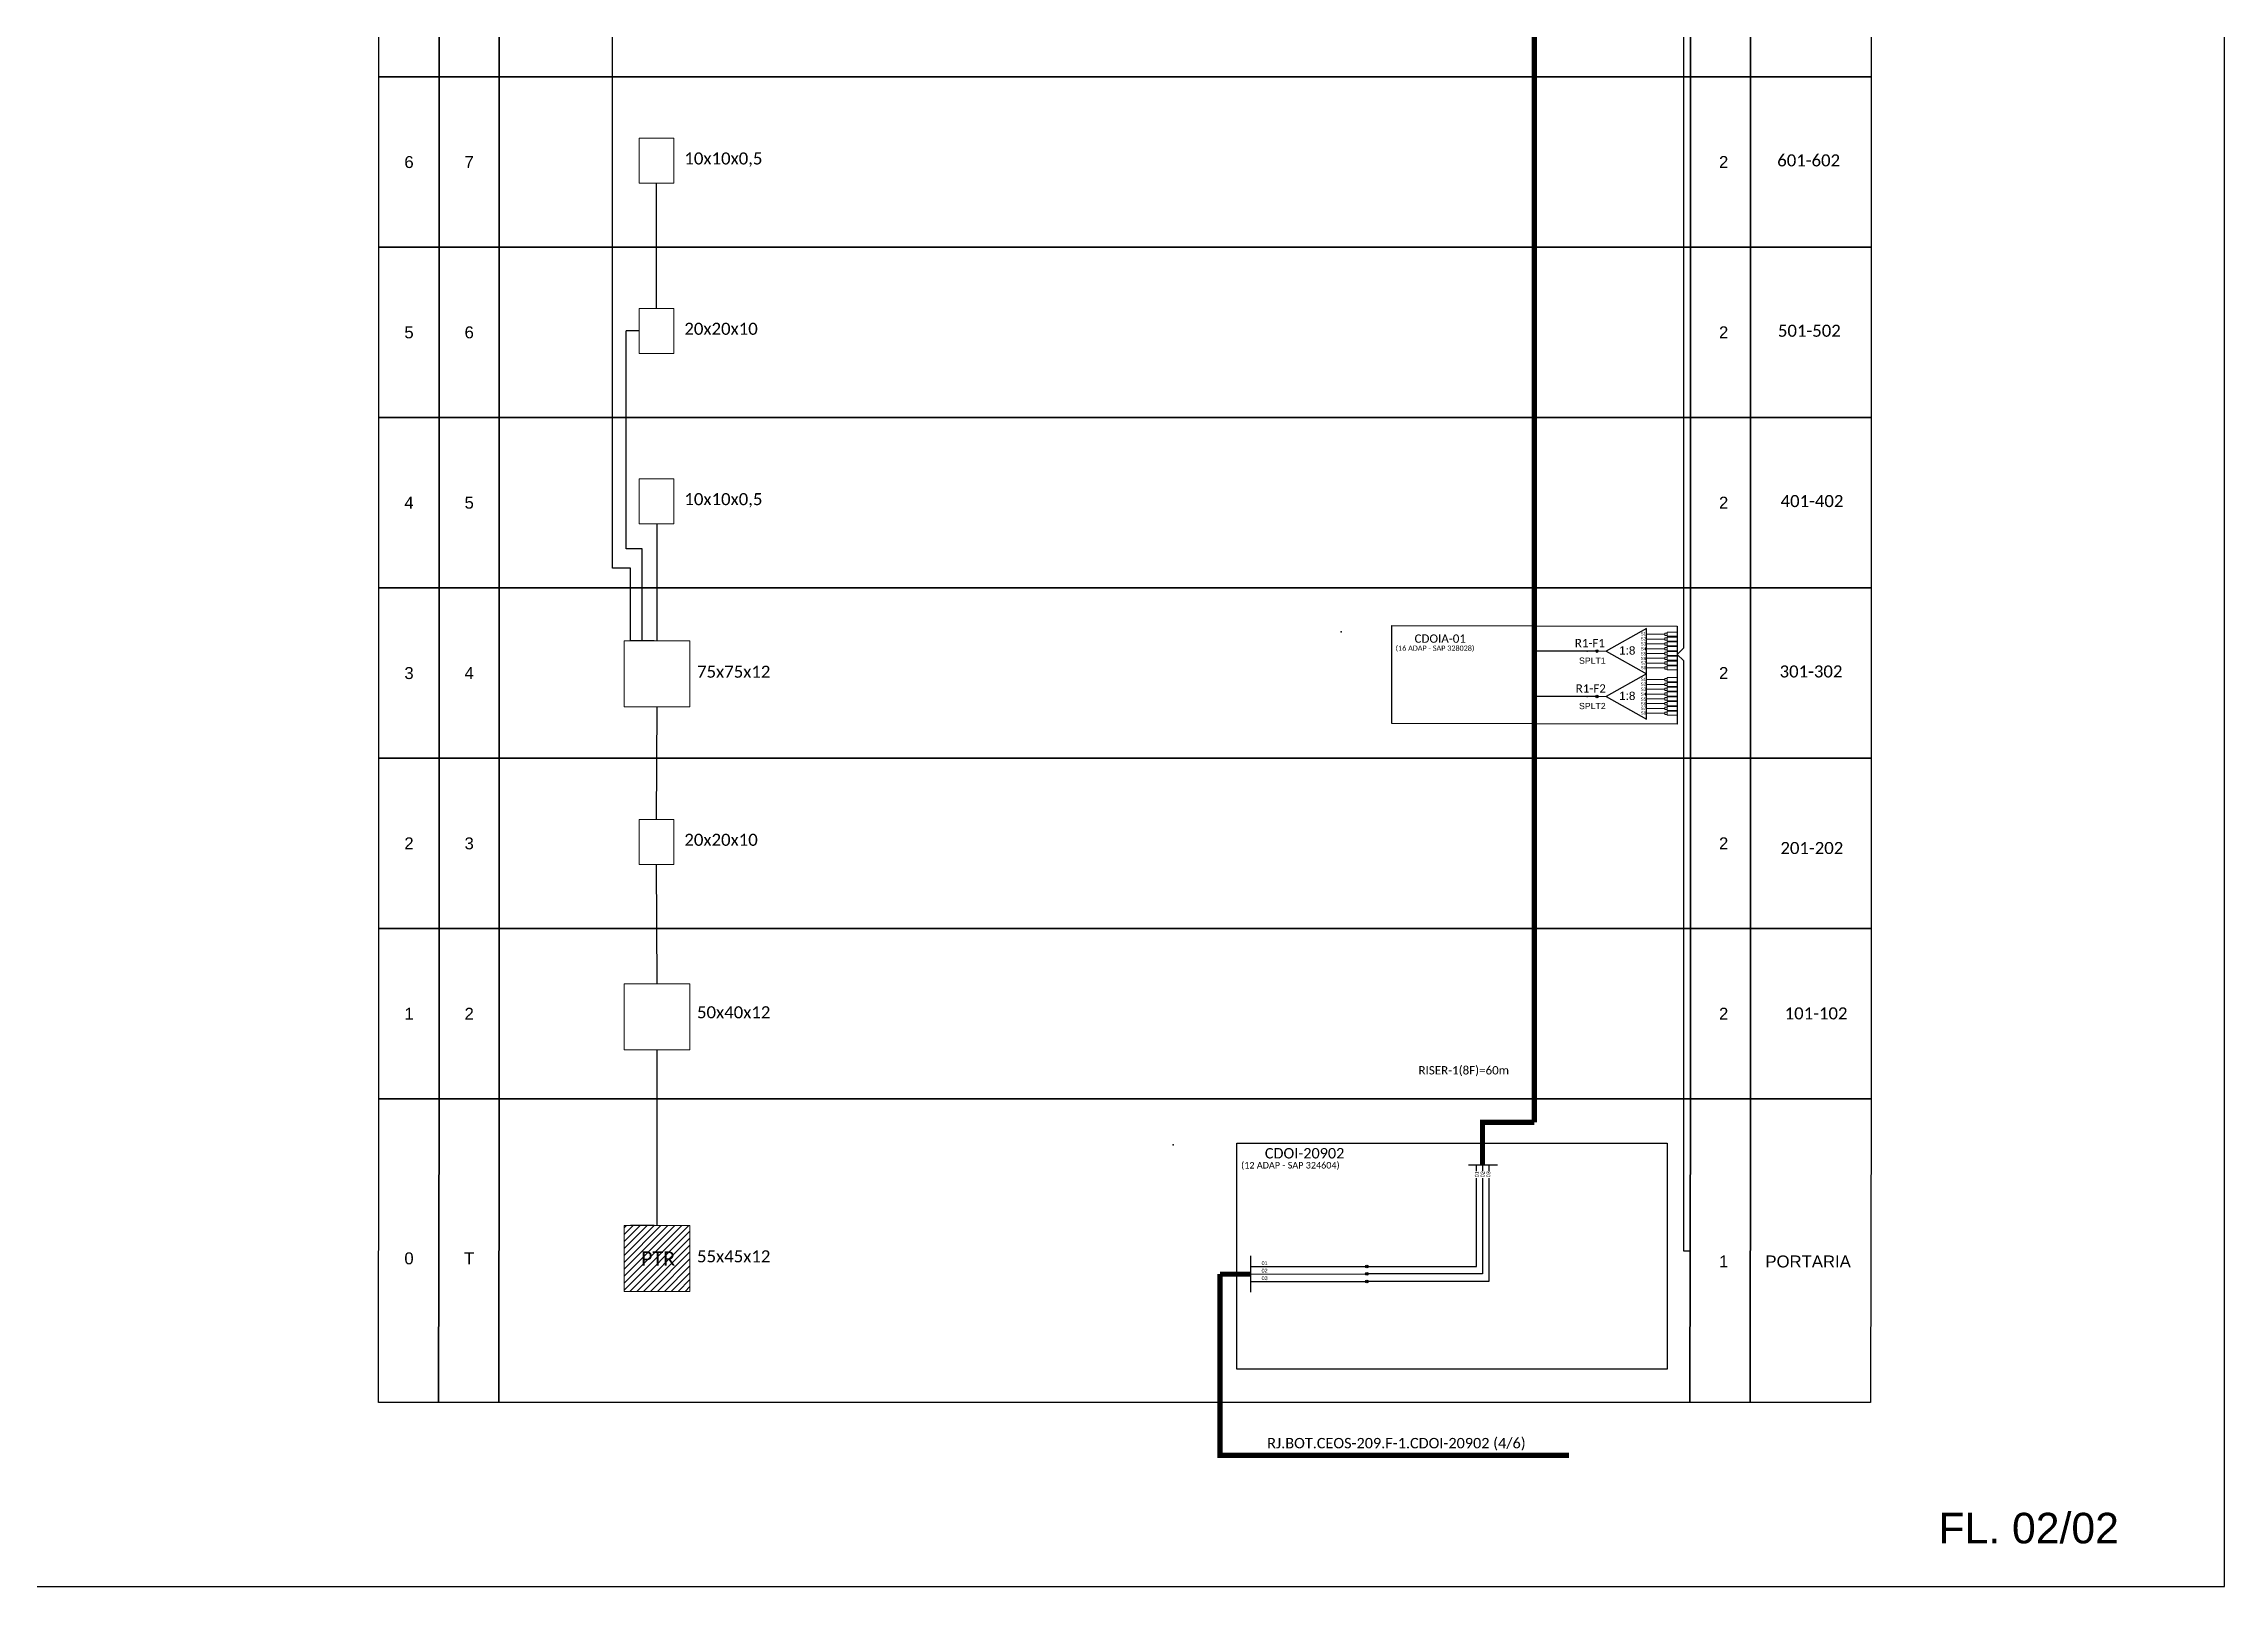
# Model space of a CAD drawing. Header units: inches. Extents: x 12897 to 14660, y 8241 to 8835.
# Drawn here: x 14240.3 to 14659.6, y 8241 to 8537.6 of the extents above; entities that cross this region are included whole.
import ezdxf
from ezdxf.enums import TextEntityAlignment as Align

# ---------------------------------------------------------------- set-up
doc = ezdxf.new("R2010")
doc.units = ezdxf.units.IN
doc.header["$MEASUREMENT"] = 0
doc.linetypes.add('ARILSUPP', pattern=[2.98, 1.42, -0.71, 0.14, -0.71])
doc.layers.add('LC1', color=3, linetype='Continuous')
doc.styles.add('ARIAL', font='arial.ttf')
doc.styles.add('WMF-Calibri0', font='calibri.ttf')

# ---------------------------------------------------------------- blocks, each defined once
blk = doc.blocks.new('A$C415C251F')
at = {"color": 3}
blk.add_point((0, 0), dxfattribs=at)
blk = doc.blocks.new('LEG_CDOIA8_C-SPLT_ESQ')
at = {"color": 3, "extrusion": (0, 0, -1), "xscale": -1, "zscale": -1}
blk.add_blockref('A$C415C251F', (0, 0), dxfattribs=at)
at = {"color": 1, "style": 'WMF-Calibri0', "flags": 4}
blk.add_attdef('MODELO', text='', height=1.5, dxfattribs=at).set_placement((22.54, -4.54), align=Align.CENTER)
blk.add_attdef('CDO', (21.44, -2.61), '', height=2, dxfattribs=at)
at = {"style": 'ARIAL', "flags": 4}
blk.add_attdef('SPLITAGEM', text='', height=1.5, dxfattribs=at).set_placement((18.61, -12.59), align=Align.CENTER)
blk = doc.blocks.new('SPLT_1-8_SC-APC')
at = {"color": 1}
blk.add_lwpolyline([(-7.37, -2.1), (-17.04, -7.55), (-7.37, -13), (-7.37, -2.1)], dxfattribs=at)
at = {"color": 3, "lineweight": 0}
for points in [[(-2.99, -3.51), (-7.37, -3.51)], [(-7.37, -4.66), (-2.99, -4.66)], [(-2.41, -3.02), (-2.41, -4)], [(-2.41, -3.02), (0, -3.02)], [(-2.41, -4), (0, -4)], [(-2.41, -4.17), (-2.41, -5.16)], [(-2.41, -4.17), (0, -4.17)], [(-2.41, -5.16), (0, -5.16)], [(-7.37, -5.82), (-2.99, -5.82)], [(-7.37, -6.97), (-2.99, -6.97)], [(-7.37, -8.12), (-2.99, -8.12)], [(-7.37, -9.28), (-2.99, -9.28)], [(-7.37, -10.43), (-2.99, -10.43)], [(-2.41, -5.32), (-2.41, -6.31)], [(-2.41, -5.32), (0, -5.32)], [(-2.41, -6.31), (0, -6.31)], [(-2.41, -6.48), (-2.41, -7.46)], [(-2.41, -6.48), (0, -6.48)], [(-2.41, -7.46), (0, -7.46)], [(-2.41, -7.63), (-2.41, -8.62)], [(-2.41, -7.63), (0, -7.63)], [(-2.41, -8.62), (0, -8.62)], [(-2.41, -8.78), (-2.41, -9.77)], [(-2.41, -8.78), (0, -8.78)], [(-2.41, -9.77), (0, -9.77)], [(-2.41, -9.94), (-2.41, -10.92)], [(-2.41, -9.94), (0, -9.94)], [(-7.37, -11.58), (-2.99, -11.58)], [(-2.41, -10.92), (0, -10.92)], [(-2.41, -11.09), (-2.41, -12.08)], [(-2.41, -11.09), (0, -11.09)], [(-2.41, -12.08), (0, -12.08)]]:
    blk.add_lwpolyline(points, dxfattribs=at)
for points in [[(-2.99, -3.22), (-2.41, -3.22), (-2.41, -3.8), (-2.99, -3.8)], [(-2.99, -4.38), (-2.41, -4.38), (-2.41, -4.95), (-2.99, -4.95)], [(-2.99, -5.53), (-2.41, -5.53), (-2.41, -6.1), (-2.99, -6.1)], [(-2.99, -6.68), (-2.41, -6.68), (-2.41, -7.26), (-2.99, -7.26)], [(-2.99, -7.84), (-2.41, -7.84), (-2.41, -8.41), (-2.99, -8.41)], [(-2.99, -8.99), (-2.41, -8.99), (-2.41, -9.56), (-2.99, -9.56)], [(-2.99, -10.14), (-2.41, -10.14), (-2.41, -10.72), (-2.99, -10.72)], [(-2.99, -11.3), (-2.41, -11.3), (-2.41, -11.87), (-2.99, -11.87)]]:
    blk.add_lwpolyline(points, close=True, dxfattribs=at)
at = {"color": 1, "lineweight": 0}
blk.add_lwpolyline([(-17.04, -7.55), (-19.26, -7.55)], dxfattribs=at)
at = {"color": 1, "style": 'ARIAL'}
for s, height, p in [('S1', 0.75, (-8.74, -3.78)), ('S2', 0.75, (-8.74, -4.97)), ('1:8', 2, (-13.91, -8.4)), ('S3', 0.75, (-8.74, -6.18)), ('S4', 0.75, (-8.74, -7.36)), ('S5', 0.75, (-8.74, -8.57)), ('S6', 0.75, (-8.74, -9.69)), ('S7', 0.75, (-8.74, -10.78)), ('S8', 0.75, (-8.74, -11.9))]:
    blk.add_text(s, height=height, dxfattribs=at).set_placement(p)
blk = doc.blocks.new('SPLITTER_')
blk.add_point((0, 0))
at = {"style": 'ARIAL', "flags": 4}
blk.add_attdef('SPLT', (0, -3.26), '', height=1.5, dxfattribs=at)

msp = doc.modelspace()

# ---------------------------------------------------------------- hatches: boundary and pattern name
h = msp.add_hatch(color=3)
h.dxf.hatch_style = 1
edge = h.paths.add_edge_path()
edge.add_arc((14538.98, 8420.8), 0.242, 0, 360)
h = msp.add_hatch(color=3)
h.dxf.hatch_style = 1
edge = h.paths.add_edge_path()
edge.add_arc((14538.98, 8412.08), 0.242, 0, 360)
h = msp.add_hatch()
h.set_pattern_fill('ANSI31', color=1, scale=7.526522, style=0)
h.set_pattern_definition([(45, (14129.1075, 7983.3214), (-0.6652568, 0.6652568), [])])
h.paths.add_polyline_path([(14364.6, 8310.37), (14351.96, 8310.37), (14351.96, 8297.72), (14364.6, 8297.72)])
h.paths.add_polyline_path([(14354.52, 8302), (14362.48, 8302), (14362.48, 8306.06), (14354.52, 8306.06)], flags=24)
h = msp.add_hatch(color=3)
h.dxf.hatch_style = 1
edge = h.paths.add_edge_path()
edge.add_arc((14494.74, 8302.5), 0.242, 0, 360)
h = msp.add_hatch(color=3)
h.dxf.hatch_style = 1
edge = h.paths.add_edge_path()
edge.add_arc((14494.74, 8301.1), 0.242, 0, 360)
h = msp.add_hatch(color=3)
h.dxf.hatch_style = 1
edge = h.paths.add_edge_path()
edge.add_arc((14494.74, 8299.61), 0.242, 0, 360)

# ---------------------------------------------------------------- linework, layer by layer
for p, q in [((14357.7, 8422.75), (14353.16, 8422.75)), ((14357.7, 8310.37), (14353.16, 8310.37))]:
    msp.add_line(p, q)
at = {"color": 5}
for p, q in [((14538.98, 8420.8), (14526.95, 8420.8)), ((14538.98, 8412.08), (14526.95, 8412.08))]:
    msp.add_line(p, q, dxfattribs=at)
msp.add_lwpolyline([(13821.05, 8241.02), (14659.61, 8241.02), (14659.61, 8835.02), (13821.05, 8835.02), (13821.05, 8241.02)])
at = {"color": 5, "const_width": 1}
for points in [[(14526.95, 8580.26), (14526.95, 8330.23)], [(14526.95, 8330.23), (14516.97, 8330.23), (14516.97, 8322.07)]]:
    msp.add_lwpolyline(points, dxfattribs=at)
at = {"color": 3}
for points in [[(14555.64, 8580.3), (14555.64, 8421.37)], [(14353.16, 8422.75), (14353.16, 8436.75), (14349.73, 8436.75), (14349.73, 8568.92), (14355.16, 8568.92), (14355.16, 8573.82)], [(14358.16, 8486.64), (14358.16, 8510.77)], [(14355.43, 8422.75), (14355.43, 8440.48), (14352.3, 8440.48), (14352.3, 8482.33)], [(14354.85, 8482.33), (14352.3, 8482.33)], [(14358.28, 8422.75), (14358.28, 8445.28)], [(14555.64, 8421.37), (14554.39, 8420.17), (14555.64, 8418.96), (14555.64, 8418.96)], [(14555.64, 8418.96), (14555.59, 8305.54)], [(14358.16, 8388.41), (14358.28, 8410.1)], [(14358.28, 8356.81), (14358.16, 8379.79)], [(14358.28, 8310.37), (14358.28, 8344.17)], [(14472.37, 8302.5), (14494.74, 8302.5)], [(14555.59, 8305.54), (14556.91, 8305.54)]]:
    msp.add_lwpolyline(points, dxfattribs=at)
for points in [[(14304.79, 8563.93), (14316.37, 8563.93), (14316.37, 8531.19), (14304.79, 8531.19)], [(14316.37, 8563.93), (14327.94, 8563.93), (14327.94, 8531.19), (14316.37, 8531.19)], [(14327.94, 8563.93), (14556.96, 8563.93), (14556.96, 8531.19), (14327.94, 8531.19)], [(14556.96, 8563.93), (14568.53, 8563.93), (14568.53, 8531.19), (14556.96, 8531.19)], [(14568.53, 8563.93), (14591.68, 8563.93), (14591.68, 8531.19), (14568.53, 8531.19)], [(14304.79, 8531.19), (14316.37, 8531.19), (14316.37, 8498.44), (14304.79, 8498.44)], [(14316.37, 8531.19), (14327.94, 8531.19), (14327.94, 8498.44), (14316.37, 8498.44)], [(14327.94, 8531.19), (14556.96, 8531.19), (14556.96, 8498.44), (14327.94, 8498.44)], [(14556.96, 8531.19), (14568.53, 8531.19), (14568.53, 8498.44), (14556.96, 8498.44)], [(14568.53, 8531.19), (14591.68, 8531.19), (14591.68, 8498.44), (14568.53, 8498.44)], [(14304.79, 8498.44), (14316.37, 8498.44), (14316.37, 8465.7), (14304.79, 8465.7)], [(14316.37, 8498.44), (14327.94, 8498.44), (14327.94, 8465.7), (14316.37, 8465.7)], [(14327.94, 8498.44), (14556.96, 8498.44), (14556.96, 8465.7), (14327.94, 8465.7)], [(14556.96, 8498.44), (14568.53, 8498.44), (14568.53, 8465.7), (14556.96, 8465.7)], [(14568.53, 8498.44), (14591.68, 8498.44), (14591.68, 8465.7), (14568.53, 8465.7)], [(14304.79, 8465.7), (14316.37, 8465.7), (14316.37, 8432.95), (14304.79, 8432.95)], [(14316.37, 8465.7), (14327.94, 8465.7), (14327.94, 8432.95), (14316.37, 8432.95)], [(14327.94, 8465.7), (14556.96, 8465.7), (14556.96, 8432.95), (14327.94, 8432.95)], [(14556.96, 8465.7), (14568.53, 8465.7), (14568.53, 8432.95), (14556.96, 8432.95)], [(14568.53, 8465.7), (14591.68, 8465.7), (14591.68, 8432.95), (14568.53, 8432.95)], [(14304.79, 8432.95), (14316.37, 8432.95), (14316.37, 8400.21), (14304.79, 8400.21)], [(14316.37, 8432.95), (14327.94, 8432.95), (14327.94, 8400.21), (14316.37, 8400.21)], [(14327.94, 8432.95), (14556.96, 8432.95), (14556.96, 8400.21), (14327.94, 8400.21)], [(14556.96, 8432.95), (14568.53, 8432.95), (14568.53, 8400.21), (14556.96, 8400.21)], [(14568.53, 8432.95), (14591.68, 8432.95), (14591.68, 8400.21), (14568.53, 8400.21)], [(14304.79, 8400.21), (14316.37, 8400.21), (14316.37, 8367.47), (14304.79, 8367.47)], [(14316.37, 8400.21), (14327.94, 8400.21), (14327.94, 8367.47), (14316.37, 8367.47)], [(14327.94, 8400.21), (14556.96, 8400.21), (14556.96, 8367.47), (14327.94, 8367.47)], [(14556.96, 8400.21), (14568.53, 8400.21), (14568.53, 8367.47), (14556.96, 8367.47)], [(14568.53, 8400.21), (14591.68, 8400.21), (14591.68, 8367.47), (14568.53, 8367.47)], [(14304.79, 8367.47), (14316.37, 8367.47), (14316.37, 8334.72), (14304.79, 8334.72)], [(14316.37, 8367.47), (14327.94, 8367.47), (14327.94, 8334.72), (14316.37, 8334.72)], [(14327.94, 8367.47), (14556.96, 8367.47), (14556.96, 8334.72), (14327.94, 8334.72)], [(14556.96, 8367.47), (14568.53, 8367.47), (14568.53, 8334.72), (14556.96, 8334.72)], [(14568.53, 8367.47), (14591.68, 8367.47), (14591.68, 8334.72), (14568.53, 8334.72)], [(14304.79, 8334.72), (14316.37, 8334.72), (14316.26, 8276.36), (14304.69, 8276.36)], [(14316.37, 8334.72), (14327.94, 8334.72), (14327.84, 8276.36), (14316.26, 8276.36)], [(14327.94, 8334.72), (14556.96, 8334.72), (14556.86, 8276.36), (14327.84, 8276.36)], [(14556.96, 8334.72), (14568.53, 8334.72), (14568.43, 8276.36), (14556.86, 8276.36)], [(14568.53, 8334.72), (14591.68, 8334.72), (14591.58, 8276.36), (14568.43, 8276.36)]]:
    msp.add_lwpolyline(points, close=True)
at = {"color": 0, "lineweight": 0}
for points in [[(14354.85, 8519.39), (14361.47, 8519.39), (14361.47, 8510.77), (14354.85, 8510.77)], [(14354.85, 8486.64), (14361.47, 8486.64), (14361.47, 8478.02), (14354.85, 8478.02)], [(14354.85, 8453.9), (14361.47, 8453.9), (14361.47, 8445.28), (14354.85, 8445.28)], [(14354.85, 8388.41), (14361.47, 8388.41), (14361.47, 8379.79), (14354.85, 8379.79)], [(14351.96, 8356.81), (14364.6, 8356.81), (14364.6, 8344.17), (14351.96, 8344.17)]]:
    msp.add_lwpolyline(points, close=True, dxfattribs=at)
at = {"color": 1}
for points in [[(14499.52, 8425.72), (14554.42, 8425.56), (14554.42, 8406.73), (14499.52, 8406.88)], [(14469.77, 8326.19), (14552.51, 8326.19), (14552.51, 8282.78), (14469.77, 8282.78)]]:
    msp.add_lwpolyline(points, close=True, dxfattribs=at)
at = {"color": 1, "lineweight": 0}
for points in [[(14351.96, 8422.75), (14364.6, 8422.75), (14364.6, 8410.1), (14351.96, 8410.1)], [(14351.96, 8310.37), (14364.6, 8310.37), (14364.6, 8297.72), (14351.96, 8297.72)]]:
    msp.add_lwpolyline(points, close=True, dxfattribs=at)
at = {"color": 5}
for points in [[(14494.74, 8302.5), (14515.82, 8302.5), (14515.82, 8319.49)], [(14516.98, 8319.49), (14516.98, 8301.1), (14494.74, 8301.1)], [(14518.19, 8319.49), (14518.19, 8299.61), (14494.74, 8299.61)], [(14514.27, 8322.07), (14519.84, 8322.07)], [(14515.82, 8320.81), (14515.82, 8322.07)], [(14516.98, 8322.07), (14516.98, 8320.81)], [(14518.19, 8322.07), (14518.19, 8320.81)]]:
    msp.add_lwpolyline(points, dxfattribs=at)
at = {"color": 1}
msp.add_lwpolyline([(14472.37, 8304.57), (14472.37, 8297.54)], dxfattribs=at)
at = {"color": 1, "const_width": 1}
for points in [[(14466.5, 8301.04), (14472.37, 8301.04)], [(14466.5, 8301.04), (14466.5, 8266.19), (14533.63, 8266.19)]]:
    msp.add_lwpolyline(points, dxfattribs=at)
at = {"color": 2}
msp.add_lwpolyline([(14472.37, 8301.04), (14494.74, 8301.1)], dxfattribs=at)
at = {"color": 0}
msp.add_lwpolyline([(14472.37, 8299.61), (14494.74, 8299.61)], dxfattribs=at)
at = {"color": 3}
for centre in [(14538.98, 8420.8), (14538.98, 8412.08), (14494.74, 8302.5), (14494.74, 8301.1), (14494.74, 8299.61)]:
    msp.add_circle(centre, 0.242, dxfattribs=at)

# ---------------------------------------------------------------- block references
ref = msp.add_blockref('LEG_CDOIA8_C-SPLT_ESQ', (14489.8, 8424.49), dxfattribs=dict(at, xscale=0.7999999999992724, yscale=0.7999999999992724, zscale=0.8))
ref.add_attrib('CDO', 'CDOIA-01', (14503.91, 8422.4), dxfattribs={"color": 1, "height": 1.6, "style": 'WMF-Calibri0'})
ref.add_attrib('MODELO', '(16 ADAP - SAP 328028)', dxfattribs={"color": 1, "height": 1, "style": 'WMF-Calibri0'}).set_placement((14507.84, 8420.86), align=Align.CENTER)
at = {"color": 3, "xscale": 0.7999999999992724, "yscale": 0.7999999999992724, "zscale": 0.8}
for p in [(14554.39, 8426.84), (14554.39, 8418.12)]:
    msp.add_blockref('SPLT_1-8_SC-APC', p, dxfattribs=at)
ref = msp.add_blockref('SPLITTER_', (14537.08, 8420.8), dxfattribs=dict(xscale=0.7999999999992724, yscale=0.7999999999992724, zscale=0.8))
ref.add_attrib('SPLT', 'SPLT1', (14535.53, 8418.36), dxfattribs={"height": 1.2, "style": 'ARIAL'})
ref = msp.add_blockref('SPLITTER_', (14537.08, 8412.08), dxfattribs=dict(xscale=0.7999999999992724, yscale=0.7999999999992724, zscale=0.8))
ref.add_attrib('SPLT', 'SPLT2', (14535.53, 8409.64), dxfattribs={"height": 1.2, "style": 'ARIAL'})
at = {"color": 3}
ref = msp.add_blockref('LEG_CDOIA8_C-SPLT_ESQ', (14457.5, 8325.88), dxfattribs=at)
ref.add_attrib('CDO', 'CDOI-20902', (14475.13, 8323.27), dxfattribs={"color": 1, "height": 2, "style": 'WMF-Calibri0'})
ref.add_attrib('MODELO', '(12 ADAP - SAP 324604)', dxfattribs={"color": 1, "height": 1.25, "style": 'WMF-Calibri0'}).set_placement((14480.04, 8321.34), align=Align.CENTER)

# ---------------------------------------------------------------- texts
at = {"style": 'WMF-Calibri0'}
for s, height, p in [('10x10x0,5', 2.317, (14363.52, 8514.34)), ('601-602', 2.317, (14573.64, 8513.97)), ('20x20x10', 2.317, (14363.52, 8481.6)), ('501-502', 2.317, (14573.77, 8481.22)), ('10x10x0,5', 2.317, (14363.52, 8448.85)), ('401-402', 2.317, (14574.28, 8448.48)), ('75x75x12', 2.317, (14365.95, 8415.68)), ('301-302', 2.317, (14574.09, 8415.73)), ('20x20x10', 2.317, (14363.52, 8383.37)), ('201-202', 2.317, (14574.25, 8381.79)), ('50x40x12', 2.317, (14365.95, 8350.21)), ('101-102', 2.317, (14575.06, 8350)), ('PTR', 2.711, (14355.2, 8302.69)), ('55x45x12', 2.317, (14365.95, 8303.3))]:
    msp.add_text(s, height=height, dxfattribs=at).set_placement(p)
at = {"color": 5, "style": 'WMF-Calibri0'}
for s, p in [('R1-F1', (14534.72, 8421.54)), ('R1-F2', (14534.9, 8412.82)), ('RISER-1(8F)=60m', (14504.67, 8339.42))]:
    msp.add_text(s, height=1.6, dxfattribs=at).set_placement(p)
at = {"style": 'ARIAL'}
for s, p in [('01', (14515.88, 8320.22)), ('02', (14516.99, 8320.22)), ('03', (14518.1, 8320.22))]:
    msp.add_text(s, height=0.75, rotation=90, dxfattribs=at).set_placement(p, align=Align.MIDDLE_CENTER)
for s, p in [('01', (14475.08, 8303.15)), ('02', (14475.08, 8301.7)), ('03', (14475.08, 8300.26))]:
    msp.add_text(s, height=0.75, dxfattribs=at).set_placement(p, align=Align.MIDDLE_CENTER)
at = {"color": 1, "style": 'WMF-Calibri0'}
msp.add_text('RJ.BOT.CEOS-209.F-1.CDOI-20902 (4/6)', height=2, dxfattribs=at).set_placement((14475.58, 8267.55))
at = {"style": 'ARIAL', "flags": 12}
for tag, p in [('6', (14310.58, 8514.81)), ('7', (14322.15, 8514.81)), ('2', (14563.34, 8514.81)), ('5', (14310.58, 8482.07)), ('6', (14322.15, 8482.07)), ('2', (14563.34, 8482.07)), ('4', (14310.58, 8449.33)), ('5', (14322.15, 8449.33)), ('2', (14563.34, 8449.33)), ('3', (14310.58, 8416.58)), ('4', (14322.15, 8416.58)), ('2', (14563.34, 8416.58)), ('2', (14310.58, 8383.84)), ('3', (14322.15, 8383.84)), ('2', (14563.34, 8383.84)), ('1', (14310.58, 8351.09)), ('2', (14322.15, 8351.09)), ('2', (14563.34, 8351.09)), ('0', (14310.58, 8304.07)), ('T', (14322.15, 8304.07)), ('1', (14563.34, 8303.47)), ('PORTARIA', (14579.58, 8303.47))]:
    msp.add_attdef(tag, text='XX', height=2.3, dxfattribs=at).set_placement(p, align=Align.MIDDLE_CENTER)
at = {"layer": 'LC1', "color": 0, "linetype": 'ARILSUPP', "style": 'ARIAL'}
msp.add_text('FL. 02/02', height=5.88, dxfattribs=at).set_placement((14621.98, 8252.22), align=Align.MIDDLE_CENTER)

doc.saveas('drawing.dxf')
